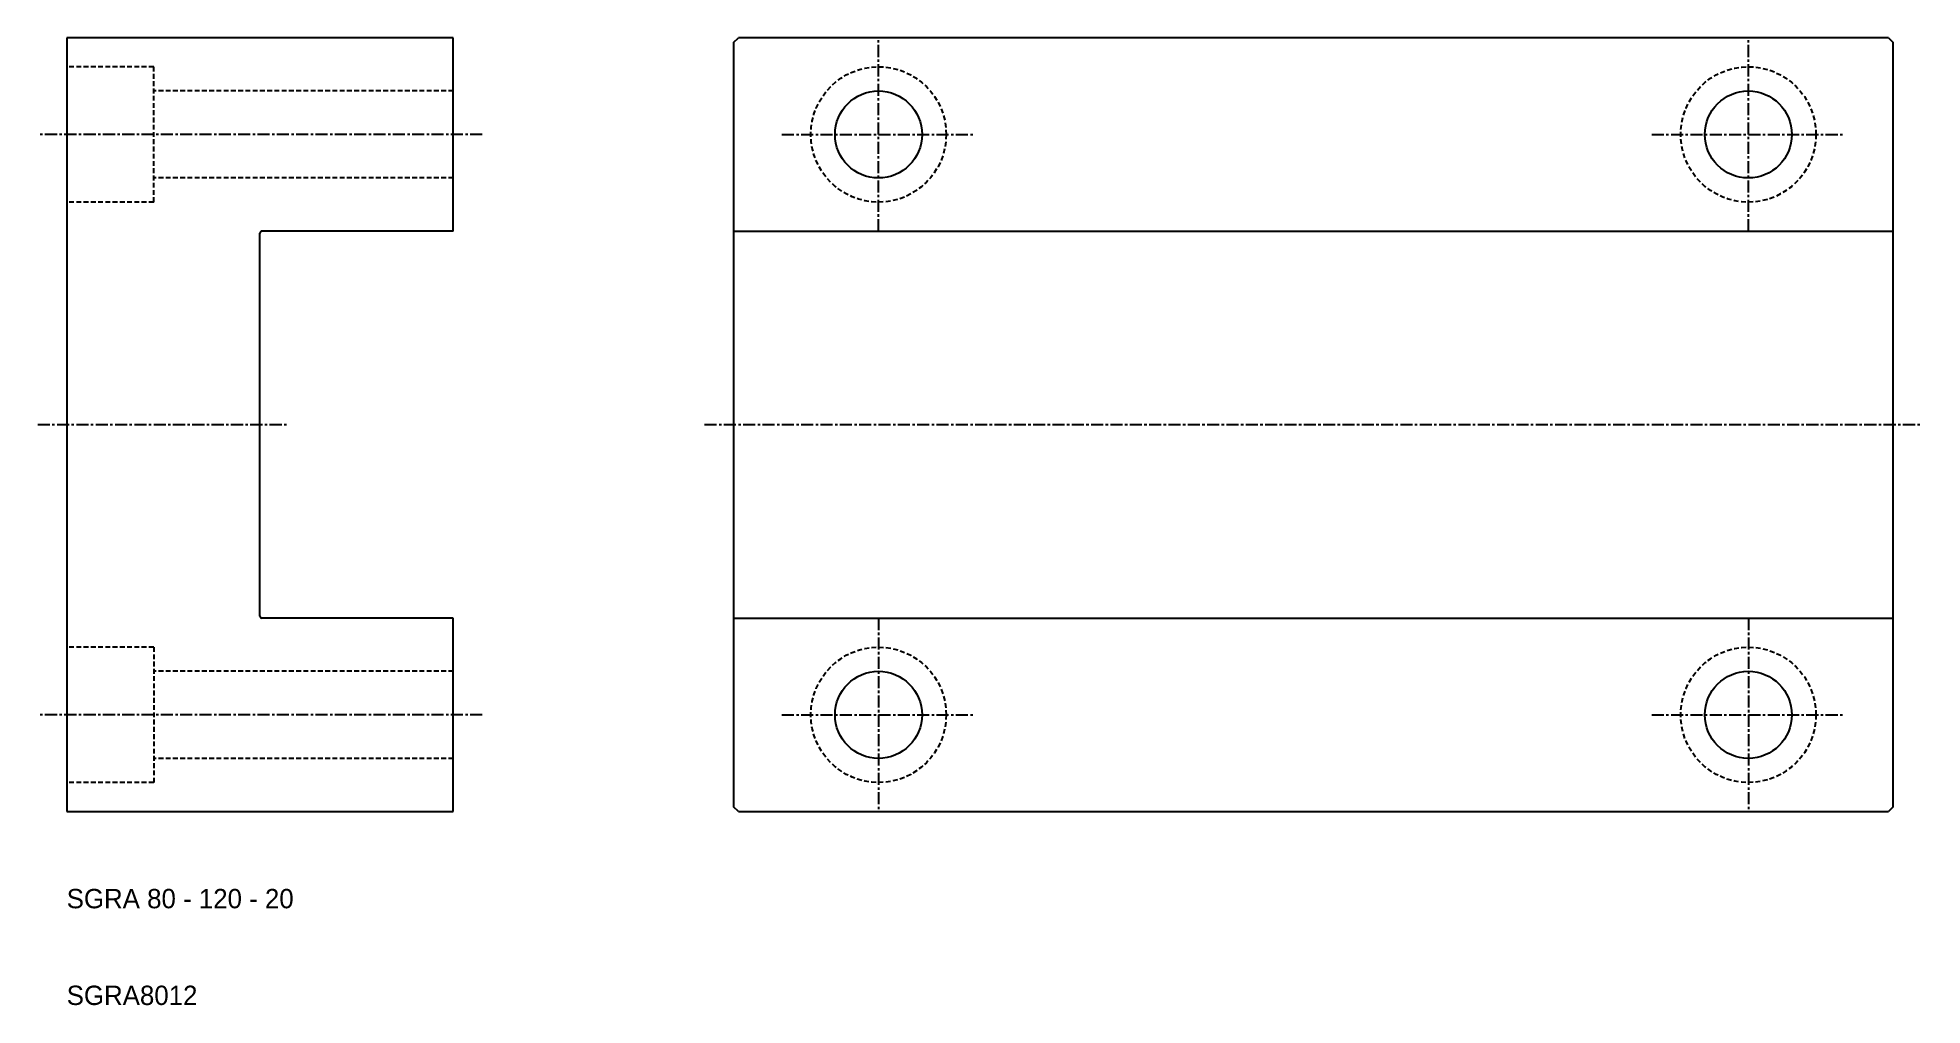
# Model space of a CAD drawing. Extents: x 7 to 202, y 10 to 110.
import ezdxf

# ---------------------------------------------------------------- set-up
doc = ezdxf.new("R2010")
doc.units = 0
doc.linetypes.add('CENTER', pattern=[2, 1.25, -0.25, 0.25, -0.25])
doc.linetypes.add('DASHED', pattern=[0.75, 0.5, -0.25])
doc.layers.get('0').update_dxf_attribs({"linetype": 'CONTINUOUS'})
doc.layers.add('CENTER', color=1, linetype='CENTER')

msp = doc.modelspace()

# ---------------------------------------------------------------- linework, layer by layer
at = {"color": 7, "linetype": 'CONTINUOUS'}
for p, q in [((10, 110), (10, 30)), ((50, 110), (10, 110)), ((50, 90), (50, 110)), ((79, 109.5), (79.5, 110)), ((79, 109.5), (79, 30.5)), ((198.5, 110), (79.5, 110)), ((198.5, 110), (199, 109.5)), ((199, 30.5), (199, 109.5)), ((30, 50.2), (30, 89.8)), ((50, 90), (30.2, 90)), ((79, 90), (199, 90)), ((50, 50), (30.2, 50)), ((50, 30), (50, 50)), ((79, 50), (199, 50)), ((10, 30), (50, 30)), ((79.5, 30), (79, 30.5)), ((79.5, 30), (198.5, 30)), ((199, 30.5), (198.5, 30))]:
    msp.add_line(p, q, dxfattribs=at)
at = {"color": 3, "linetype": 'DASHED'}
for p, q in [((19, 107), (10, 107)), ((19, 93), (19, 107)), ((50, 104.5), (19, 104.5)), ((50, 95.5), (19, 95.5)), ((19, 93), (10, 93)), ((19, 47), (10, 47)), ((19, 47), (19, 33)), ((50, 44.5), (19, 44.5)), ((50, 35.5), (19, 35.5)), ((19, 33), (10, 33))]:
    msp.add_line(p, q, dxfattribs=at)
for centre in [(94, 100), (184, 100), (94, 40), (184, 40)]:
    msp.add_circle(centre, 7, dxfattribs=at)
at = {"color": 7, "linetype": 'CONTINUOUS'}
for centre in [(94, 100), (184, 100), (94, 40), (184, 40)]:
    msp.add_circle(centre, 4.5, dxfattribs=at)
for centre, start, end in [((30.2, 89.8), 90, 180), ((30.2, 50.2), 180, 270)]:
    msp.add_arc(centre, 0.2, start, end, dxfattribs=at)
at = {"layer": 'CENTER', "color": 1, "linetype": 'CENTER'}
for p, q in [((94, 90), (94, 110)), ((184, 90), (184, 110)), ((53, 100), (7, 100)), ((84, 100), (104, 100)), ((174, 100), (194, 100)), ((7, 70), (33, 70)), ((76, 70), (202, 70)), ((94, 50), (94, 30)), ((184, 50), (184, 30)), ((53, 40), (7, 40)), ((84, 40), (104, 40)), ((174, 40), (194, 40))]:
    msp.add_line(p, q, dxfattribs=at)

# ---------------------------------------------------------------- texts
at = {"color": 7, "linetype": 'CONTINUOUS'}
for s, p in [('SGRA 80 - 120 - 20', (10, 20)), ('SGRA8012', (10, 10))]:
    msp.add_text(s, height=2, dxfattribs=at).set_placement(p)

doc.saveas('drawing.dxf')
